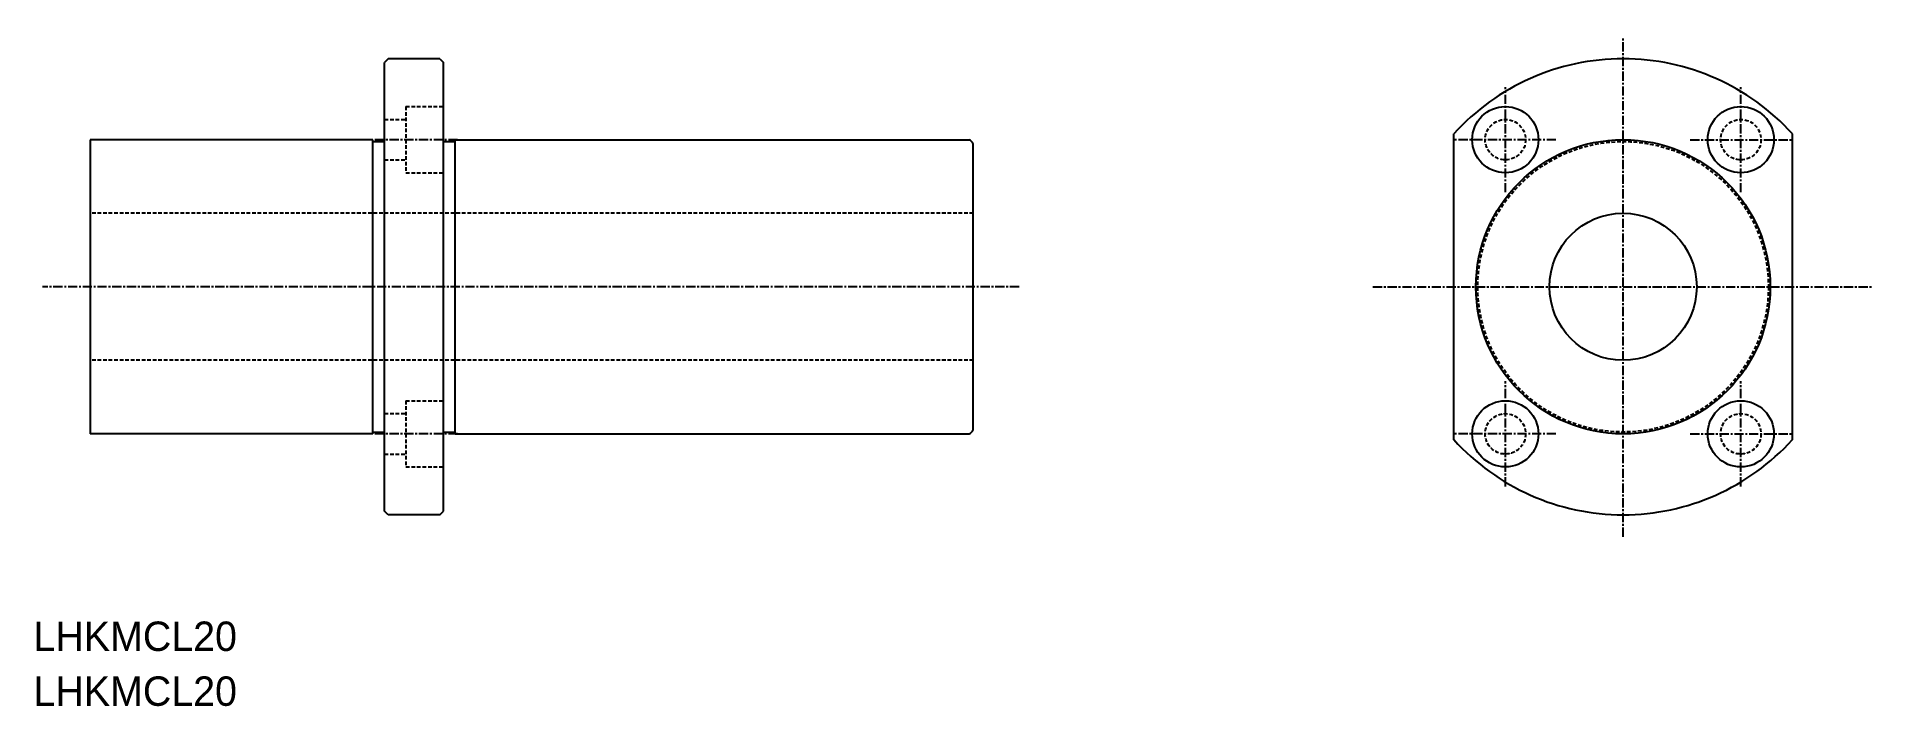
# Model space of a CAD drawing. Extents: x 242 to 492, y 146 to 237.
import ezdxf

# ---------------------------------------------------------------- set-up
doc = ezdxf.new("R2010")
doc.units = 0
doc.linetypes.add('CENTER', pattern=[2, 1.25, -0.25, 0.25, -0.25])
doc.linetypes.add('DASHED', pattern=[0.75, 0.5, -0.25])
doc.layers.get('0').update_dxf_attribs({"linetype": 'CONTINUOUS'})
doc.layers.add('CENTER', color=1, linetype='CENTER')

msp = doc.modelspace()

# ---------------------------------------------------------------- linework, layer by layer
at = {"color": 7, "linetype": 'CONTINUOUS'}
for p, q in [((289.82, 234.18), (289.32, 233.68)), ((289.32, 172.68), (289.32, 233.68)), ((296.82, 234.18), (289.82, 234.18)), ((296.82, 234.18), (297.32, 233.68)), ((297.32, 172.68), (297.32, 233.68)), ((287.72, 223.18), (249.32, 223.18)), ((249.32, 223.18), (249.32, 183.18)), ((287.72, 183.18), (287.72, 223.18)), ((287.72, 222.93), (289.32, 222.93)), ((297.32, 222.93), (298.92, 222.93)), ((298.92, 183.18), (298.92, 223.18)), ((298.92, 223.18), (368.77, 223.18)), ((369.32, 183.72), (369.32, 222.64)), ((434.63, 182.39), (434.63, 223.96)), ((480.63, 182.39), (480.63, 223.96)), ((287.72, 183.18), (249.32, 183.18)), ((287.72, 183.43), (289.32, 183.43)), ((297.32, 183.43), (298.92, 183.43)), ((298.92, 183.18), (368.77, 183.18)), ((289.82, 172.18), (289.32, 172.68)), ((296.82, 172.18), (297.32, 172.68)), ((296.82, 172.18), (289.82, 172.18))]:
    msp.add_line(p, q, dxfattribs=at)
at = {"color": 3, "linetype": 'DASHED'}
for p, q in [((292.22, 227.68), (292.22, 218.68)), ((292.22, 227.68), (297.32, 227.68)), ((289.32, 225.93), (292.22, 225.93)), ((289.32, 220.43), (292.22, 220.43)), ((292.22, 218.68), (297.32, 218.68)), ((369.32, 213.18), (249.32, 213.18)), ((369.32, 193.18), (249.32, 193.18)), ((292.22, 187.68), (292.22, 178.68)), ((292.22, 187.68), (297.32, 187.68)), ((289.32, 185.93), (292.22, 185.93)), ((289.32, 180.43), (292.22, 180.43)), ((292.22, 178.68), (297.32, 178.68))]:
    msp.add_line(p, q, dxfattribs=at)
at = {"color": 7, "linetype": 'CONTINUOUS'}
for centre, radius in [((441.63, 223.18), 4.5), ((473.63, 223.18), 4.5), ((457.63, 203.18), 20), ((457.63, 203.18), 10), ((441.63, 183.18), 4.5), ((473.63, 183.18), 4.5)]:
    msp.add_circle(centre, radius, dxfattribs=at)
at = {"color": 3, "linetype": 'DASHED'}
for centre, radius in [((441.63, 223.18), 2.75), ((473.63, 223.18), 2.75), ((457.63, 203.18), 19.75), ((441.63, 183.18), 2.75), ((473.63, 183.18), 2.75)]:
    msp.add_circle(centre, radius, dxfattribs=at)
at = {"color": 7, "linetype": 'CONTINUOUS'}
for centre, radius, start, end in [((457.63, 203.18), 31, 42.1034, 137.8966), ((368.17, 222.03), 1.3, 27.7958, 62.2042), ((368.17, 184.33), 1.3, 297.7958, 332.2042), ((457.63, 203.18), 31, 222.1034, 317.8966)]:
    msp.add_arc(centre, radius, start, end, dxfattribs=at)
at = {"layer": 'CENTER', "color": 1, "linetype": 'CENTER'}
for p, q in [((457.63, 169.18), (457.63, 237.18)), ((441.63, 216.03), (441.63, 230.33)), ((473.63, 216.03), (473.63, 230.33)), ((299.24, 223.18), (286.97, 223.18)), ((448.51, 223.18), (434.75, 223.18)), ((466.75, 223.18), (480.51, 223.18)), ((375.55, 203.18), (242.82, 203.18)), ((423.63, 203.18), (491.63, 203.18)), ((441.63, 176.03), (441.63, 190.33)), ((473.63, 176.03), (473.63, 190.33)), ((299.24, 183.18), (286.97, 183.18)), ((448.51, 183.18), (434.75, 183.18)), ((466.75, 183.18), (480.51, 183.18))]:
    msp.add_line(p, q, dxfattribs=at)

# ---------------------------------------------------------------- texts
at = {"color": 7, "linetype": 'CONTINUOUS'}
for p in [(241.61, 153.66), (241.61, 146.2)]:
    msp.add_text('LHKMCL20', height=4, dxfattribs=at).set_placement(p)

doc.saveas('drawing.dxf')
